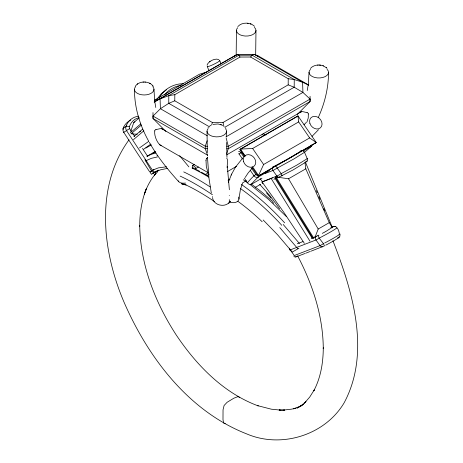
<?xml version="1.0" encoding="UTF-8"?>
<svg xmlns="http://www.w3.org/2000/svg" width="463" height="463" viewBox="0 0 463 463"><rect width="100%" height="100%" fill="white"/><g stroke="black" fill="none" stroke-linecap="round" stroke-linejoin="round"><path stroke-width="0.69" d="M297.234 114.477L310.077 101.519L310.077 99.076L302.924 92.426L294.196 87.218L288.189 84.868L223.01 122.498L212.384 122.516L174.777 100.807L174.811 94.672L239.99 57.042L250.616 57.018L288.223 78.733L294.248 79.52L302.588 82.24L308.595 85.123M236.448 30.436L236.176 55.097M255.981 30.431L255.669 55.091M288.189 84.868L288.223 78.733M212.558 197.307L212.598 196.59M309.035 72.193L308.335 83.988L307.258 90.517M328.556 72.483C328.481 87.982 324.719 103.347 318.324 117.428M208.755 177.144A145.7 48.748 44.5 0 0 192.209 168.144L192.452 165.557L194.327 164.475M206.012 160.505L206.324 166.796L208.032 172.566M195.589 169.244L195.733 168.011A3.455 2.668 40.3 0 0 192.463 165.604M238.914 199.113L240.384 189.726L242.56 182.897L246.316 180.703M260.096 178.62L262.428 181.693L262.446 182.856M227.107 167.693L227.576 160.626A1.742 0.544 76.6 0 0 227.084 158.763L226.72 158.3M207.083 65.057C208.02 61.77 214.629 57.771 218.889 59.571M157.102 170.633L156.575 171.484L152.854 173.544M154.775 130.925C154.057 134.519 156.193 141.163 159.631 144.624M211.632 125.085L212.384 122.516M226.714 153.531L228.294 148.739L228.294 146.296L226.181 138.084M228.323 182.358L231.633 174.059M130.74 131.405L133.743 122.527L139.201 117.972M207.123 140.775L205.265 146.244L205.265 148.681L207.609 155.516M131.376 131.318L129.692 128.72A2.222 1.806 51.2 0 1 129.368 126.758C130.774 122.365 134.363 118.487 139.062 117.758M153.901 169.689L152.663 170.534L126.538 130.612A4.346 3.727 56.1 0 1 126.023 126.584L126.607 125.213M314.834 237.693L318.208 229.023L329.257 222.645L305.8 168.81L304.978 162.467M306.992 121.937L308.254 117.915L308.323 113.962M123.748 132.273A4.323 3.71 55.7 0 1 123.285 128.118L123.841 126.978M302.57 150.654L316.258 142.552L309.643 137.922L263.615 164.498L258.163 176.287L252.069 167.392M231.135 175.066L235.418 167.236L242.867 157.877M230.134 201.208C226.262 208.072 213.825 205.873 212.598 198.031M159.318 97.971C163.827 89.041 173.613 83.56 183.533 83.745M206.51 158.786L207.65 157.171M135.202 86.402C138.252 81.575 145.359 80.956 150.116 83.433L149.74 83.236L151.667 84.498L153.218 86.402M306.709 161.575L293.108 169.921L277.713 177.786M157.021 99.151L161.263 93.723L166.35 89.834M245.199 177.456L247.896 173.307L252.179 168.086M129.015 139.814C94.811 186.832 102.3 251.027 123.829 301.708C147.998 357.494 188.551 411.132 246.704 433.906C281.296 448.734 325.003 435.214 344.2 402.706C371.274 351.903 352.355 290.764 332.938 240.754M208.009 127.898L208.396 127.354M164.863 94.695C168.59 89.7 174.354 86.396 180.501 85.493M262.012 135.092L262.278 134.756M262.504 134.461L263.395 133.755L265.959 135.034M250.616 57.018L252.121 55.201L254.43 54.437L257.735 55.624L308.734 85.065M251.282 184.384L261.954 178.214M310.395 68.466C313.555 64.797 319.204 64.259 323.533 65.914M237.837 26.57C241.015 22.93 246.646 22.38 250.987 24.03L250.541 23.862C251.531 23.787 255.35 26.906 254.274 26.217M300.713 112.353L300.365 112.723M300.776 112.283L301.332 111.751M312.021 136.382L318.503 129.704M157.374 172.103L154.341 175.292L155.846 173.463C150.689 179.505 146.933 186.63 144.329 194.107L146.511 188.377C141.556 200.375 139.728 213.443 139.716 226.361L139.722 225.55C140.306 264.599 155.082 302.316 176.108 334.79C196.381 365.075 223.386 393.041 258.215 405.889L257.393 405.588L271.341 409.194L280.26 410.085L279.212 410.085L284.571 410.068L279.212 410.085M304.006 124.773L306.379 122.301M165.876 131.423L153.021 118.516L153.021 116.074L160.412 108.718L168.752 103.336L174.777 100.807M242.502 159L239.082 154.011L242.068 152.032M250.275 170.349L254.008 175.801L255.848 174.493A1.62 1.308 47 0 0 257.729 175.24M297.414 116.381L297.969 115.86L316.258 142.552L258.724 175.766L252.63 166.871M290.041 249.846L289.809 250.078L315.974 239.984A4.346 0.318 -32.5 0 0 319.186 238.109L320.749 237.299A22.386 1.632 -27 0 0 336.503 228.213C337.319 225.898 340.276 234.643 339.159 234.66M326.097 231.292L333.73 226.471L330.785 227.547M133.876 136.579L142.645 129.148M133.46 139.629L143.871 130.803M130.277 132.771L140.717 123.928M130.983 133.859L141.423 125.022M139.693 132.14L140.787 131.214M338.308 237.907L338.881 237.432L337.579 237.889M333.626 226.581L333.661 226.552A2.552 2.408 51 0 1 336.925 227.86M338.754 237.577L338.8 237.548A2.546 2.379 51.9 0 0 339.668 234.284L340.033 234.139M139.519 147.905L148.519 141.499M143.68 149.219L150.718 144.138M210.057 61.446L209.525 61.834M338.337 237.884L338.372 237.86A18.607 1.36 -27 0 1 325.703 245.199M339.194 234.631L339.234 234.608A21.975 1.603 -27 0 1 324.771 242.977L324.673 243.017M209.739 126.052L210.775 125.375M137.187 84.168L137.748 83.774M307.218 158.549L307.797 158.311L296.783 165.135L281.215 173.642A4.925 0.434 -31.4 0 1 276.88 176.079L262.428 181.693M304.799 152.096L294.132 158.809L276.307 168.613A4.96 0.428 -31.5 0 1 272.915 170.465A2.518 2.049 68.5 0 1 273.28 166.859M126.538 130.612L123.731 132.285L137.922 154.104L149.833 172.091L152.663 170.534M154.601 100.124L199.385 74.265L206.243 72.176M154.167 102.063L237.12 54.437L254.43 54.437L302.588 82.24L302.924 92.426L225.88 136.909M133.743 122.527L134.97 121.815M145.862 148.062L151.343 144.896M147.072 156.181L155.221 151.586M155.122 151.528L153.907 152.281A3.264 2.668 59.9 0 0 153.172 153.479M224.833 127.267L294.196 87.218L294.248 79.52L252.121 55.201L238.792 55.23L237.12 54.437L154.26 102.057M158.78 170.129L152.732 173.619A3.681 2.998 51.3 0 1 151.852 173.938L151.852 173.932M156.511 171.518L158.433 170.407M310.077 99.076L228.294 146.296L226.853 146.296M198.43 166.993L195.924 168.439L196.462 169.504M226.61 154.879L301.482 111.658M296.789 116.74L239.88 149.601L244.753 156.714M205.346 174.499L208.454 172.705M245.315 156.193L240.436 149.074L252.642 148.484L298.67 121.908L297.969 115.86L240.436 149.074L239.88 149.601L240.939 150.469M207.395 175.205L209.23 174.146M227.287 171.68L236.535 166.339M273.176 167.623L258.163 176.287L257.885 174.904M274.426 166.9L275.676 166.182M277.551 165.094L301.315 151.378M251.311 184.355A83.392 9.028 -34.4 0 1 258.117 177.155L269.709 170.459M303.334 151.048L311.049 146.592A1.626 0.967 58.7 0 0 311.148 145.133M230.638 201.613L229.393 202.331L229.289 199.622M255.57 187.22L260.559 184.338M277.337 177.161L288.542 178.776L305.8 168.81M298.907 248.249L298.027 248.758M153.079 152.715L153.508 152.524A3.264 2.656 59.9 0 1 154.885 152.495M228.062 180.269L229.926 179.198M123.303 128.129L126.046 126.596M145.035 159.411A3.264 2.662 60 0 0 145.278 160.354L151.326 170.679L158.323 167.884L166.535 166.761M325.773 231.471L324.279 232.293M145.538 160.875L151.494 158.288L157.426 156.957M323.938 232.478L322.283 233.369M146.933 156.274L151.592 154.22L155.875 153.016M300.238 151.169L301.644 150.683L289.126 158.491L272.354 167.265M323.591 243.579L323.423 243.665A4.323 0.33 -32.3 0 1 320.066 245.616L294.335 255.518L290.191 249.933M318.966 235.106L313.711 237.403M167.201 168.445L160.406 169.846L154.85 172.305A3.264 2.656 59.9 0 1 151.656 171.154L151.326 170.679M272.487 177.885L271.162 178.486L309.932 241.119M339.697 234.272L339.987 234.151M265.125 173.515L272.915 170.471L276.88 176.079M311.205 251.102L323.828 246.148L324.459 245.836L324.019 244.858M271.133 178.498L262.11 181.994L284.016 212.61L304.359 243.341M276.758 178.157L273.847 179.285M311.194 238.376L312.872 237.727M297.327 243.746L302.924 241.582M306.089 253.07L310.337 251.432M306.263 161.656L306.697 161.529M305.25 253.388L295.747 257.006L296.268 256.346M262.075 182.011L261.699 182.133M155.973 129.611L160.707 128.529A1.835 1.383 -35.8 0 1 161.772 128.685L162.42 129.397M154.729 100.425L160.898 98.544M213.113 124.402L218.038 123.957L222.79 125.375M174.811 94.672L168.804 95.638L160.076 98.92L160.412 108.718L207.32 135.798M180.923 85.423L181.351 85.366M185.588 183.082C183.099 183.29 179.465 183.481 178.186 180.813M314.342 143.183L315.702 143.073M283.506 410.068L291.754 409.13L295.683 408.204L293.449 408.841L300.852 406.103L296.881 408.146L303.641 404.245L299.902 406.653L305.974 401.618L304.347 403.232L309.695 397.098L314.232 389.933L313.758 390.865C320.766 377.704 323.209 362.604 323.284 347.829L323.278 348.639C323.081 316.102 312.641 284.346 297.582 255.773M317.531 65.086L318.139 65.04M143.015 82.084L143.628 82.038M193.042 168.023L192.677 168.046A3.444 3.276 75.7 0 0 192.203 168.115M225.215 423.604L224.092 423.367L223.594 422.765L222.992 419.663L223.039 409.83L224.092 405.49L227.136 402.272L233.884 398.18L237.785 396.693L238.908 396.93L239.406 397.526M236.147 55.566L234.706 55.566L234.706 56.324M256.294 55.618L257.735 55.624L257.735 56.382M207.424 146.244L205.265 146.244L153.021 116.074M207.424 148.687L205.265 148.681L153.021 118.516L152.993 112.578M226.853 148.733L228.294 148.739L310.077 101.519L310.06 96.281M131.683 133.9L137.303 134.247M319.377 65.046L320.593 65.156M144.878 82.044L145.509 82.084M247.479 23.214L248.099 23.277M221.007 124.588L220.527 124.437L221.1 124.616M307.114 112.631L302.397 111.56A1.84 1.389 35.5 0 0 301.297 111.716M322.989 65.705L326.589 67.853L326.224 67.5M209.641 126.937L168.752 103.336L168.804 95.638L238.792 55.23L239.99 57.042M161.587 128.627L207.603 155.198M159.938 144.867L208.298 172.786M243.231 179.719L247.508 182.677M251.068 183.886L260.495 191.063L272.805 201.55M250.17 184.587L268.488 199.321L286.452 216.649M275.78 177.688L276.891 178.596M326.34 67.615L327.04 68.333M272.753 202.308L273.743 203.216M263.175 219.983L277.505 234.7L292.292 252.063L297.894 248.834L279.774 227.593M259.737 184.343L269.952 195.774L279.6 208.686M283.194 224.468L299.468 243.526M178.799 181.78C167.768 169.608 157.391 156.72 149.346 142.349M188.887 166.888L179.615 155.672M266.52 192.851L270.942 198.152M152.877 85.846L152.993 86.002M277.187 168.063L281.215 173.642A2.506 0.492 62 0 1 281.932 175.986M320.049 245.633L315.974 239.984A2.541 1.921 67.8 0 1 316.212 236.379M247.468 182.85L244.273 178.047M298.67 121.908L309.643 137.922M252.642 148.484L263.615 164.498M242.67 152.917L243.278 153.809M243.584 154.254L244.192 155.14M243.712 156.783L240.916 152.697A2.425 1.343 57 0 0 238.578 151.615M251.49 168.133L255.848 174.493M147.9 156.714L142.488 148.426M132.499 133.049L134.739 136.498M313.931 238.41L275.936 176.959L275.23 177.236L313.225 238.682M274.947 178.214L312.236 238.376M329.257 222.645L332.376 227.819M288.542 178.776L318.208 229.023M225.892 128.482L225.556 127.904M148.756 141.308C139.884 125.537 134.461 107.647 134.444 89.475M323.452 243.717L319.186 238.104L317.971 235.69M323.637 244.082L323.793 244.4M207.256 66.585L208.958 70.521M219.74 60.618L221.146 63.894M307.229 158.618L304.515 152.281A2.518 2.176 55.3 0 0 301.396 150.869M305.25 161.685L332.451 227.727M316.356 190.646L317.184 192.643M318.833 196.648L319.933 199.316M323.776 208.657L324.604 210.653M223.01 122.498L223.982 126.665M155.788 107.497L154.665 100.876L153.965 89.185M211.302 192.984L208.963 178.139L207.493 157.414M229.37 189.743L227.327 166.292M226.963 157.414L226.639 142.436M207.331 152.651L207.019 131.237M226.552 131.232L226.581 136.967M123.905 132.511A2.5 0.307 -28.8 0 1 123.633 132.568M123.523 132.511A2.5 0.307 -28.8 0 1 123.667 132.314M126.521 130.624A2.541 0.318 -28.7 0 1 129.733 128.691M123.291 129.449A2.546 1.325 19.7 0 1 123.326 128.141M126.069 126.613A2.552 1.279 17.1 0 1 129.368 126.764M126.497 125.143A22.386 18.207 51.2 0 1 138.553 116.167M123.777 126.931A21.975 17.866 51.2 0 1 130.763 120.056M156.407 171.42A3.067 2.68 61 0 1 152.587 170.598M151.702 174.273A3.681 2.008 -66.1 0 1 150.649 171.767M322.682 246.71A2.5 1.898 67.8 0 1 320.089 245.598M290.237 249.893A2.5 2.037 66 0 1 289.618 248.18M295.753 256.919A3.681 2.222 -53.6 0 1 293.831 255.923M339.171 236.853A2.5 2.153 70 0 1 338.488 237.583M333.285 226.523A2.541 2.17 68.2 0 1 335.206 226.656M301.158 150.759A2.518 2.049 68.5 0 1 302.576 150.695M279.611 177.086A2.489 2.02 68.6 0 1 276.903 176.062M275.543 165.8A2.512 0.463 62.4 0 1 277.181 168.063M307.195 158.63A2.506 2.159 56.2 0 1 306.483 161.807M262.886 183.423A4.138 1.435 -61.4 0 1 262.33 183.035M306.963 160.881A2.489 2.026 68.6 0 1 306.275 161.685M237.895 201.318A142.06 75.683 49.9 0 1 262.185 221.748M241.426 184.482A157.368 86.928 50.6 0 1 284.635 222.836M240.338 188.47A154.115 85.765 50.6 0 1 281.776 225.313M156.876 155.886A154.115 71.053 58.8 0 1 157.733 155.69M180.136 176.096A142.031 46.769 44.3 0 1 212.424 194.738M186.184 184.94A3.426 2.888 -37 0 1 183.684 183.88A131.527 43.314 44.3 0 1 214.612 201.654M229.347 202.684A3.432 1.314 78.7 0 1 228.485 203.066M193.042 168.005A3.438 2.847 -36.1 0 1 195.502 169.145M196.949 169.892A142.303 46.861 44.3 0 1 199.918 171.42M201.417 172.213A142.303 46.861 44.3 0 1 208.535 176.2M183.724 171.906A145.527 48.69 44.5 0 1 210.214 186.971M229.301 195.461A3.368 1.296 78.6 0 1 229.283 195.664M238.648 197.03A6.91 4.821 13.5 0 1 236.616 201.978A6.91 4.821 13.5 0 1 229.173 201.781M247.485 182.844A74.653 8.085 -34.4 0 1 253.961 175.83M258.134 177.132A3.235 2.616 47 0 1 254.019 175.795M238.688 153.641A0.81 0.451 59.8 0 1 239.082 154.005M311.067 146.58A83.392 9.028 -34.4 0 1 305.071 151.887M312.143 144.716A3.235 2.616 47 0 1 311.043 146.586M257.989 175.24A1.626 0.938 60 0 1 258.14 177.144M251.363 184.511A3.143 2.541 46.7 0 1 247.595 182.844M251.253 184.343A3.316 1.053 57.6 0 1 250.552 184.361M307.131 112.544A1.742 1.32 35.5 0 1 308.416 113.944M154.677 130.931A1.742 1.314 -35.8 0 1 155.956 129.53M161.205 145.33A3.988 3.004 -35.8 0 1 159.619 144.635M205.971 160.539A1.742 0.55 -76.5 0 1 206.498 158.711M208.298 172.803A3.988 1.25 -76.5 0 1 208.026 172.583M219.202 60.572A6.916 0.752 -25.6 0 1 213.651 64.363A6.916 0.752 -25.6 0 1 207.679 66.041M225.747 128.998A9.764 5.637 0 0 1 216.424 136.869A9.764 5.637 0 0 1 208.136 128.621M327.092 69.369A9.764 5.637 0 0 1 325.153 76.621A9.764 5.637 0 0 1 312.444 76.621A9.764 5.637 0 0 1 310.499 69.369M254.384 27.352A9.764 5.637 0 0 1 252.804 34.592A9.764 5.637 0 0 1 240.164 34.858A9.764 5.637 0 0 1 237.681 27.699M152.958 86.836A9.764 5.637 0 0 1 144.201 94.967A9.764 5.637 0 0 1 135.445 86.836M183.394 184.413L181.618 183.782L183.394 184.413M309.903 123.43A6.916 5.597 46.9 0 0 320.523 127.736A6.916 5.597 46.9 0 0 317.016 116.85A6.916 5.597 46.9 0 0 309.903 123.43M243.561 161.622A6.916 5.597 46.9 0 0 254.146 166.078A6.916 5.597 46.9 0 0 250.796 155.169A6.916 5.597 46.9 0 0 243.561 161.622"/></g></svg>
